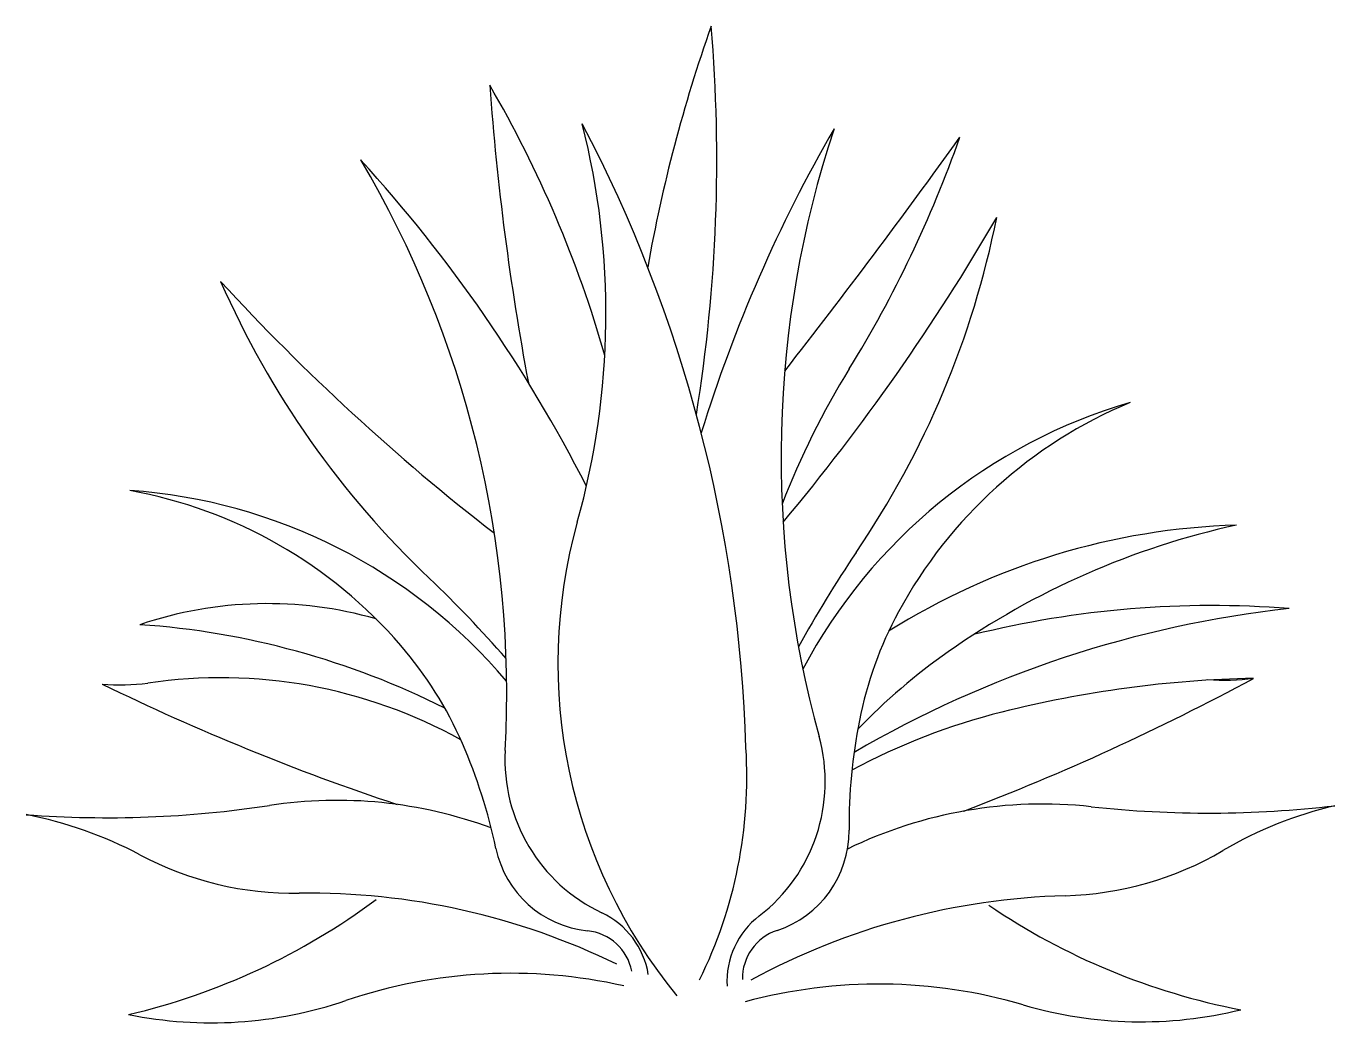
# Model space of a CAD drawing. Header units: millimetres. Extents: x 444.884 to 445.753, y 2607.808 to 2608.469.
import ezdxf

# ---------------------------------------------------------------- set-up
doc = ezdxf.new("R2010")
doc.units = ezdxf.units.MM
doc.header["$LTSCALE"] = 10
doc.layers.add('Vegetais', color=94, linetype='Continuous')

msp = doc.modelspace()

# ---------------------------------------------------------------- linework, layer by layer
at = {"layer": 'Vegetais'}
for centre, radius, start, end in [((446.27082, 2608.13828), 0.98907, 160.46303, 170.05794), ((444.28327, 2608.38019), 1.05916, 350.82923, 4.81246), ((446.96174, 2608.55951), 1.77481, 184.18872, 190.61879), ((444.51806, 2608.03683), 0.7799, 15.90987, 30.26256), ((444.75585, 2608.27827), 0.51298, 344.34289, 14.22397), ((444.40971, 2607.96169), 0.95249, 1.71501, 27.69146), ((446.27741, 2607.90632), 0.98968, 150.01011, 162.78085), ((446.08021, 2608.18298), 0.69506, 161.71811, 195.46303), ((441.67751, 2611.14111), 4.70949, 321.97775, 324.33555), ((444.75195, 2608.66001), 0.79701, 328.34423, 340.60249), ((444.50789, 2608.02633), 0.69506, 356.87773, 30.62266), ((444.37437, 2607.71392), 0.98968, 27.03668, 42.33066), ((444.26937, 2609.07445), 1.45644, 320.08688, 329.81085), ((444.93381, 2608.46109), 0.60626, 325.74689, 348.67892), ((446.08635, 2609.28423), 1.45644, 222.52991, 232.25388), ((445.56836, 2608.54303), 0.60626, 203.66185, 226.59388), ((445.89449, 2607.95557), 0.54525, 148.34423, 158.88877), ((445.71787, 2607.87341), 0.36042, 106.27715, 152.0422), ((445.7364, 2607.9324), 0.31088, 112.6142, 151.55858), ((444.92801, 2607.80135), 0.36042, 40.29857, 86.06362), ((444.89731, 2607.85502), 0.31088, 40.78218, 79.72656), ((445.58388, 2608.04619), 0.34696, 164.34289, 219.44755), ((445.70108, 2607.67956), 0.45861, 91.70111, 122.23101), ((445.80038, 2607.62064), 0.52951, 102.31196, 125.08505), ((446.13957, 2607.64661), 0.84882, 146.11454, 151.07496), ((444.56454, 2607.48967), 0.84882, 41.2658, 46.22623), ((445.04399, 2607.82306), 0.26281, 74.04417, 108.75771), ((445.80264, 2607.35541), 0.73162, 96.30077, 120.30169), ((445.6712, 2607.42448), 0.66011, 85.55607, 103.87283), ((445.68774, 2607.95876), 0.25554, 151.55858, 168.8242), ((444.92329, 2607.54269), 0.53046, 63.26258, 86.08898), ((444.93921, 2607.89117), 0.25554, 23.51657, 40.78218), ((445.73172, 2607.71839), 0.41006, 125.08505, 136.16579), ((444.94681, 2608.18591), 0.15388, 265.35367, 276.72025), ((445.63752, 2609.47618), 1.6058, 244.02993, 251.58385), ((445.0133, 2607.70799), 0.32869, 61.03905, 98.48205), ((444.93552, 2609.44914), 1.6058, 290.82299, 298.37692), ((445.71378, 2607.28968), 0.74677, 91.15631, 104.12045), ((445.67982, 2608.18902), 0.15388, 265.6866, 277.05317), ((445.63763, 2607.59241), 0.43461, 104.12045, 118.22364), ((445.79239, 2607.93808), 0.36221, 168.8242, 180.41059), ((445.30193, 2607.96768), 0.11245, 307.64733, 15.46303), ((444.8414, 2607.84861), 0.36221, 11.93018, 23.51657), ((445.3142, 2607.98235), 0.11245, 176.87773, 244.69344), ((445.05838, 2607.97085), 0.30401, 333.7185, 3.6489), ((444.93785, 2608.65878), 0.71497, 265.67835, 278.66354), ((445.09014, 2607.6593), 0.29605, 69.74006, 98.66354), ((445.55873, 2607.65685), 0.29605, 83.74331, 115.95675), ((445.66891, 2608.66185), 0.71497, 263.74331, 276.72849), ((445.81462, 2607.68985), 0.26917, 103.30319, 120.39755), ((444.83309, 2607.68153), 0.26917, 62.00929, 79.10365), ((445.36076, 2607.93499), 0.06942, 288.19469, 0.41059), ((445.06203, 2608.11227), 0.21863, 242.00929, 270.84823), ((445.26371, 2607.93783), 0.06942, 191.93018, 264.14608), ((445.56779, 2608.1106), 0.21863, 271.55862, 300.39755), ((445.07214, 2607.42923), 0.46448, 63.95526, 90.84823), ((445.58637, 2607.42774), 0.46448, 91.55862, 118.45158), ((444.84913, 2608.24977), 0.4485, 283.25673, 306.56181), ((445.77473, 2608.25692), 0.4485, 235.84503, 259.15011), ((445.24256, 2607.83085), 0.05513, 9.32393, 64.69344), ((445.40429, 2607.83499), 0.05513, 127.64733, 183.01683), ((445.25322, 2607.83551), 0.03344, 11.04097, 84.14608), ((445.39288, 2607.83727), 0.03344, 108.19469, 181.2998), ((445.20564, 2607.50044), 0.34015, 77.26812, 108.77672), ((445.45, 2607.49328), 0.34015, 73.63013, 105.13873), ((445.00687, 2608.08511), 0.27738, 258.58633, 288.77672), ((445.62404, 2608.08578), 0.27738, 253.63013, 283.82052)]:
    msp.add_arc(centre, radius, start, end, dxfattribs=at)

doc.saveas('drawing.dxf')
